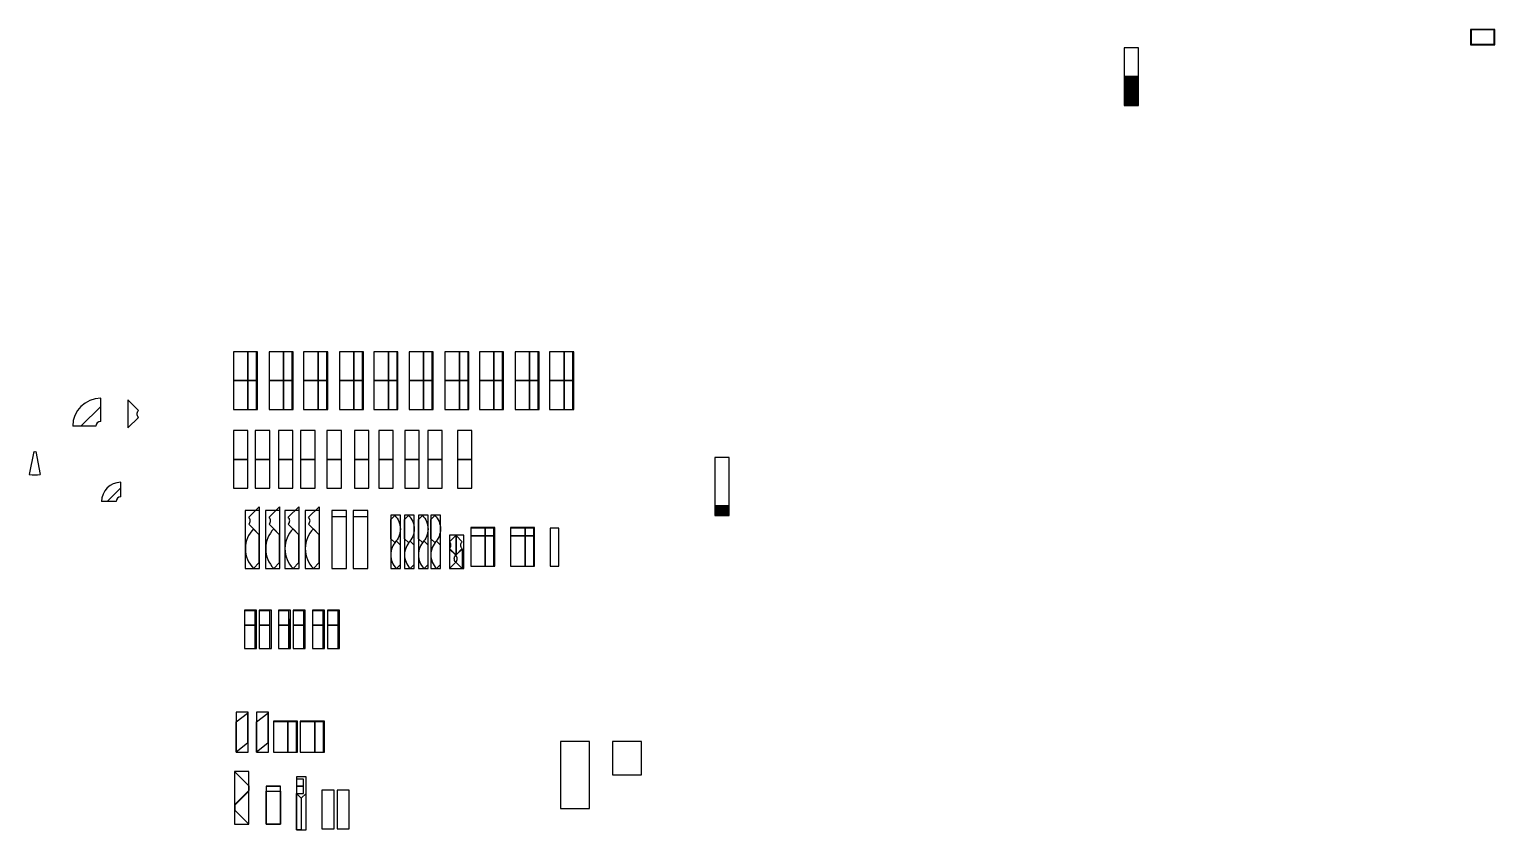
# Model space of a CAD drawing. Header units: millimetres. Extents: x -16908 to 135155, y -47016 to 35958.
import ezdxf

# ---------------------------------------------------------------- set-up
doc = ezdxf.new("R2010")
doc.units = ezdxf.units.MM

msp = doc.modelspace()

# ---------------------------------------------------------------- linework, layer by layer
at = {"color": 2, "true_color": 0xf1eb1f}
for p, q in [((-9502, -4696), (-9502, -2296)), ((-9502, -3146), (-11553, -5196)), ((-10002, -5196), (-12402, -5196)), ((-16439, -7826), (-16908, -10180)), ((-16244, -7826), (-15776, -10180))]:
    msp.add_line(p, q, dxfattribs=at)
at = {"color": 30, "true_color": 0xf26722}
for p, q in [((-7411, -11589), (-8825, -13003)), ((-7411, -12503), (-7411, -11003)), ((-7911, -13003), (-9411, -13003))]:
    msp.add_line(p, q, dxfattribs=at)
at = {"color": 3}
for points in [[(135155, 35958), (132655, 35958), (132655, 34358), (135155, 34358)], [(135105, 35908), (132705, 35908), (132705, 34408), (135105, 34408)], [(98202, 34054), (96702, 34054), (96702, 28054), (98202, 28054)], [(96793, 31054), (96702, 31054), (96702, 28054), (96793, 28054)], [(96884, 31054), (96793, 31054), (96793, 28054), (96884, 28054)], [(96975, 31054), (96884, 31054), (96884, 28054), (96975, 28054)], [(97066, 31054), (96975, 31054), (96975, 28054), (97066, 28054)], [(97157, 31054), (97066, 31054), (97066, 28054), (97157, 28054)], [(97248, 31054), (97157, 31054), (97157, 28054), (97248, 28054)], [(97339, 31054), (97248, 31054), (97248, 28054), (97339, 28054)], [(97430, 31054), (97339, 31054), (97339, 28054), (97430, 28054)], [(97521, 31054), (97430, 31054), (97430, 28054), (97521, 28054)], [(97612, 31054), (97521, 31054), (97521, 28054), (97612, 28054)], [(97703, 31054), (97612, 31054), (97612, 28054), (97703, 28054)], [(97794, 31054), (97703, 31054), (97703, 28054), (97794, 28054)], [(97885, 31054), (97794, 31054), (97794, 28054), (97885, 28054)], [(97976, 31054), (97885, 31054), (97885, 28054), (97976, 28054)], [(98067, 31054), (97976, 31054), (97976, 28054), (98067, 28054)], [(98158, 31054), (98067, 31054), (98067, 28054), (98158, 28054)], [(9481, -3464), (10381, -3464), (10381, 2536), (9481, 2536)], [(13062, -3464), (13962, -3464), (13962, 2536), (13062, 2536)], [(55717, -8448), (54217, -8448), (54217, -14448), (55717, -14448)], [(28901, -19688), (30401, -19688), (30401, -15762), (28901, -15762)], [(37125, -19688), (38025, -19688), (38025, -15762), (37125, -15762)], [(5415, -28219), (6515, -28219), (6515, -24319), (5415, -24319)], [(10135, -25219), (10035, -25219), (10035, -26719), (10135, -26719)], [(13681, -25819), (13581, -25819), (13581, -28219), (13681, -28219)], [(15226, -25819), (15126, -25819), (15126, -28219), (15226, -28219)], [(10135, -26719), (10035, -26719), (10035, -28219), (10135, -28219)], [(8425, -38966), (9925, -38966), (9925, -35826), (8425, -35826)], [(12713, -38966), (13613, -38966), (13613, -35826), (12713, -35826)], [(41217, -37861), (38217, -37861), (38217, -44811), (41217, -44811)], [(43602, -41336), (46602, -41336), (46602, -37861), (43602, -37861)], [(9156, -42539), (7656, -42539), (7656, -43034), (9156, -43034)], [(11555, -41766), (10805, -41766), (10805, -42516), (11555, -42516)], [(11555, -42516), (10805, -42516), (10805, -43266), (11555, -43266)], [(9156, -46434), (7656, -46434), (7656, -43034), (9156, -43034)], [(11305, -43766), (11305, -47016), (10805, -47016), (10805, -43266)], [(11305, -43766), (11305, -47016), (11805, -47016), (11805, -43266)], [(14712, -42932), (13462, -42932), (13462, -46932), (14712, -46932)], [(16297, -42932), (15047, -42932), (15047, -46932), (16297, -46932)]]:
    msp.add_lwpolyline(points, close=True, dxfattribs=at)
at = {"color": 240, "true_color": 0xed1f24}
for points in [[(5774, 2536), (4274, 2536), (4274, -3464), (5774, -3464)], [(9481, 2536), (7981, 2536), (7981, -3464), (9481, -3464)], [(13062, 2536), (11562, 2536), (11562, -3464), (13062, -3464)], [(16767, 2536), (15267, 2536), (15267, -3464), (16767, -3464)], [(20349, 2536), (18849, 2536), (18849, -3464), (20349, -3464)], [(24011, 2536), (22511, 2536), (22511, -3464), (24011, -3464)], [(27718, 2536), (26218, 2536), (26218, -3464), (27718, -3464)], [(31299, 2536), (29799, 2536), (29799, -3464), (31299, -3464)], [(35004, 2536), (33504, 2536), (33504, -3464), (35004, -3464)], [(38586, 2536), (37086, 2536), (37086, -3464), (38586, -3464)], [(5774, -5628), (4274, -5628), (4274, -11628), (5774, -11628)], [(8043, -5628), (6543, -5628), (6543, -11628), (8043, -11628)], [(10438, -5628), (8938, -5628), (8938, -11628), (10438, -11628)], [(12749, -5628), (11249, -5628), (11249, -11628), (12749, -11628)], [(15480, -5628), (13980, -5628), (13980, -11628), (15480, -11628)], [(18338, -5628), (16838, -5628), (16838, -11628), (18338, -11628)], [(20859, -5628), (19359, -5628), (19359, -11628), (20859, -11628)], [(23548, -5628), (22048, -5628), (22048, -11628), (23548, -11628)], [(25943, -5628), (24443, -5628), (24443, -11628), (25943, -11628)], [(29010, -5628), (27510, -5628), (27510, -11628), (29010, -11628)]]:
    msp.add_lwpolyline(points, close=True, dxfattribs=at)
for points in [[(6674, 2536), (4274, 2536), (4274, -464), (6674, -464)], [(10381, 2536), (7981, 2536), (7981, -464), (10381, -464)], [(13962, 2536), (11562, 2536), (11562, -464), (13962, -464)], [(17667, 2536), (15267, 2536), (15267, -464), (17667, -464)], [(21249, 2536), (18849, 2536), (18849, -464), (21249, -464)], [(24911, 2536), (22511, 2536), (22511, -464), (24911, -464)], [(28618, 2536), (26218, 2536), (26218, -464), (28618, -464)], [(32199, 2536), (29799, 2536), (29799, -464), (32199, -464)], [(35904, 2536), (33504, 2536), (33504, -464), (35904, -464)], [(39486, 2536), (37086, 2536), (37086, -464), (39486, -464)], [(6674, -464), (4274, -464), (4274, -3464), (6674, -3464)], [(10381, -464), (7981, -464), (7981, -3464), (10381, -3464)], [(13962, -464), (11562, -464), (11562, -3464), (13962, -3464)], [(17667, -464), (15267, -464), (15267, -3464), (17667, -3464)], [(21249, -464), (18849, -464), (18849, -3464), (21249, -3464)], [(24911, -464), (22511, -464), (22511, -3464), (24911, -3464)], [(28618, -464), (26218, -464), (26218, -3464), (28618, -3464)], [(32199, -464), (29799, -464), (29799, -3464), (32199, -3464)], [(35904, -464), (33504, -464), (33504, -3464), (35904, -3464)], [(39486, -464), (37086, -464), (37086, -3464), (39486, -3464)], [(6993, -13933), (5493, -13933), (5493, -19933), (6993, -19933)], [(9102, -13933), (7602, -13933), (7602, -19933), (9102, -19933)], [(11096, -13933), (9596, -13933), (9596, -19933), (11096, -19933)], [(13205, -13933), (11705, -13933), (11705, -19933), (13205, -19933)], [(15994, -13933), (14494, -13933), (14494, -19933), (15994, -19933)], [(18213, -13933), (16713, -13933), (16713, -19933), (18213, -19933)], [(21595, -14396), (20595, -14396), (20595, -19933), (21595, -19933)], [(23030, -14396), (22030, -14396), (22030, -19933), (23030, -19933)], [(24465, -14396), (23465, -14396), (23465, -19933), (24465, -19933)], [(25761, -14396), (24761, -14396), (24761, -19933), (25761, -19933)], [(28194, -16488), (26694, -16488), (26694, -19933), (28194, -19933)], [(30401, -15688), (28901, -15688), (28901, -19688), (30401, -19688)], [(31401, -15688), (30401, -15688), (30401, -19688), (31401, -19688)], [(34532, -15688), (33032, -15688), (33032, -19688), (34532, -19688)], [(35532, -15688), (34532, -15688), (34532, -19688), (35532, -19688)], [(6665, -24268), (5415, -24268), (5415, -28219), (6665, -28219)], [(8210, -24268), (6960, -24268), (6960, -28219), (8210, -28219)], [(10185, -24268), (8935, -24268), (8935, -28219), (10185, -28219)], [(11730, -24268), (10480, -24268), (10480, -28219), (11730, -28219)], [(13731, -24268), (12481, -24268), (12481, -28219), (13731, -28219)], [(15276, -24268), (14026, -24268), (14026, -28219), (15276, -28219)], [(5809, -34839), (4559, -34839), (4559, -38966), (5809, -38966)], [(7908, -34839), (6658, -34839), (6658, -38966), (7908, -38966)], [(9925, -35780), (8425, -35780), (8425, -38966), (9925, -38966)], [(10925, -35780), (9925, -35780), (9925, -38966), (10925, -38966)], [(12713, -35780), (11213, -35780), (11213, -38966), (12713, -38966)], [(13713, -35780), (12713, -35780), (12713, -38966), (13713, -38966)], [(5872, -40985), (4372, -40985), (4372, -46434), (5872, -46434)], [(5872, -42955), (4423, -44404), (4423, -41010), (5872, -42460)], [(9156, -42506), (7656, -42506), (7656, -46434), (9156, -46434)], [(4423, -44985), (5872, -46434), (5872, -43040), (4423, -44490)]]:
    msp.add_lwpolyline(points, close=True)
at = {"color": 2, "true_color": 0xf1eb1f}
for points in [[(6774, 2536), (5774, 2536), (5774, -3464), (6774, -3464)], [(10481, 2536), (9481, 2536), (9481, -3464), (10481, -3464)], [(14062, 2536), (13062, 2536), (13062, -3464), (14062, -3464)], [(17767, 2536), (16767, 2536), (16767, -3464), (17767, -3464)], [(21349, 2536), (20349, 2536), (20349, -3464), (21349, -3464)], [(25011, 2536), (24011, 2536), (24011, -3464), (25011, -3464)], [(28718, 2536), (27718, 2536), (27718, -3464), (28718, -3464)], [(32299, 2536), (31299, 2536), (31299, -3464), (32299, -3464)], [(36004, 2536), (35004, 2536), (35004, -3464), (36004, -3464)], [(39586, 2536), (38586, 2536), (38586, -3464), (39586, -3464)], [(5774, -5628), (4274, -5628), (4274, -8628), (5774, -8628)], [(8043, -5628), (6543, -5628), (6543, -8628), (8043, -8628)], [(10438, -5628), (8938, -5628), (8938, -8628), (10438, -8628)], [(12749, -5628), (11249, -5628), (11249, -8628), (12749, -8628)], [(15480, -5628), (13980, -5628), (13980, -8628), (15480, -8628)], [(18338, -5628), (16838, -5628), (16838, -8628), (18338, -8628)], [(20859, -5628), (19359, -5628), (19359, -8628), (20859, -8628)], [(23548, -5628), (22048, -5628), (22048, -8628), (23548, -8628)], [(25943, -5628), (24443, -5628), (24443, -8628), (25943, -8628)], [(29010, -5628), (27510, -5628), (27510, -8628), (29010, -8628)], [(5774, -8628), (4274, -8628), (4274, -11628), (5774, -11628)], [(8043, -8628), (6543, -8628), (6543, -11628), (8043, -11628)], [(10438, -8628), (8938, -8628), (8938, -11628), (10438, -11628)], [(12749, -8628), (11249, -8628), (11249, -11628), (12749, -11628)], [(15480, -8628), (13980, -8628), (13980, -11628), (15480, -11628)], [(18338, -8628), (16838, -8628), (16838, -11628), (18338, -11628)], [(20859, -8628), (19359, -8628), (19359, -11628), (20859, -11628)], [(23548, -8628), (22048, -8628), (22048, -11628), (23548, -11628)], [(25943, -8628), (24443, -8628), (24443, -11628), (25943, -11628)], [(29010, -8628), (27510, -8628), (27510, -11628), (29010, -11628)], [(54367, -13677), (54367, -13427), (54217, -13427), (54217, -13677)], [(54367, -13934), (54367, -13684), (54217, -13684), (54217, -13934)], [(54524, -13677), (54524, -13427), (54374, -13427), (54374, -13677)], [(54524, -13934), (54524, -13684), (54374, -13684), (54374, -13934)], [(54681, -13677), (54681, -13427), (54531, -13427), (54531, -13677)], [(54681, -13934), (54681, -13684), (54531, -13684), (54531, -13934)], [(54838, -13677), (54838, -13427), (54688, -13427), (54688, -13677)], [(54838, -13934), (54838, -13684), (54688, -13684), (54688, -13934)], [(54995, -13677), (54995, -13427), (54845, -13427), (54845, -13677)], [(54995, -13934), (54995, -13684), (54845, -13684), (54845, -13934)], [(55152, -13677), (55152, -13427), (55002, -13427), (55002, -13677)], [(55152, -13934), (55152, -13684), (55002, -13684), (55002, -13934)], [(55309, -13677), (55309, -13427), (55159, -13427), (55159, -13677)], [(55309, -13934), (55309, -13684), (55159, -13684), (55159, -13934)], [(55466, -13677), (55466, -13427), (55316, -13427), (55316, -13677)], [(55466, -13934), (55466, -13684), (55316, -13684), (55316, -13934)], [(55623, -13677), (55623, -13427), (55473, -13427), (55473, -13677)], [(55623, -13934), (55623, -13684), (55473, -13684), (55473, -13934)], [(54367, -14191), (54367, -13941), (54217, -13941), (54217, -14191)], [(54367, -14448), (54367, -14198), (54217, -14198), (54217, -14448)], [(54524, -14191), (54524, -13941), (54374, -13941), (54374, -14191)], [(54524, -14448), (54524, -14198), (54374, -14198), (54374, -14448)], [(54681, -14191), (54681, -13941), (54531, -13941), (54531, -14191)], [(54681, -14448), (54681, -14198), (54531, -14198), (54531, -14448)], [(54838, -14191), (54838, -13941), (54688, -13941), (54688, -14191)], [(54838, -14448), (54838, -14198), (54688, -14198), (54688, -14448)], [(54995, -14191), (54995, -13941), (54845, -13941), (54845, -14191)], [(54995, -14448), (54995, -14198), (54845, -14198), (54845, -14448)], [(55152, -14191), (55152, -13941), (55002, -13941), (55002, -14191)], [(55152, -14448), (55152, -14198), (55002, -14198), (55002, -14448)], [(55309, -14191), (55309, -13941), (55159, -13941), (55159, -14191)], [(55309, -14448), (55309, -14198), (55159, -14198), (55159, -14448)], [(55466, -14191), (55466, -13941), (55316, -13941), (55316, -14191)], [(55466, -14448), (55466, -14198), (55316, -14198), (55316, -14448)], [(55623, -14191), (55623, -13941), (55473, -13941), (55473, -14191)], [(55623, -14448), (55623, -14198), (55473, -14198), (55473, -14448)]]:
    msp.add_lwpolyline(points, close=True, dxfattribs=at)
for points in [[(-5584, -3567), (-6680, -2470), (-6680, -5370), (-5584, -4274, -0.4142136)], [(5864, -14628), (6961, -13532), (6961, -16432), (5864, -15336, 0.4142136)], [(7973, -14628), (9069, -13532), (9069, -16432), (7973, -15336, 0.4142136)], [(9968, -14628), (11064, -13532), (11064, -16432), (9968, -15336, 0.4142136)], [(12076, -14628), (13172, -13532), (13172, -16432), (12076, -15336, 0.4142136)], [(6961, -16432), (6360, -15831, 0.4142136), (6360, -19933), (6961, -19332)], [(9069, -16432), (8469, -15831, 0.4142136), (8469, -19933), (9069, -19332)], [(11064, -16432), (10463, -15831, 0.4142136), (10463, -19933), (11064, -19332)], [(13172, -16432), (12572, -15831, 0.4142136), (12572, -19933), (13172, -19332)]]:
    msp.add_lwpolyline(points, format="xyb", close=True, dxfattribs=at)
at = {"color": 30, "true_color": 0xf26722}
for points in [[(15994, -14593), (14494, -14593), (14494, -19933), (15994, -19933)], [(18213, -14593), (16713, -14593), (16713, -19933), (18213, -19933)], [(31301, -15762), (28901, -15762), (28901, -16547), (31301, -16547)], [(31301, -16547), (28901, -16547), (28901, -19688), (31301, -19688)], [(35432, -15762), (33032, -15762), (33032, -16547), (35432, -16547)], [(35432, -16547), (33032, -16547), (33032, -19688), (35432, -19688)], [(6515, -25819), (6515, -24319), (5415, -24319), (5415, -25819)], [(8060, -25819), (8060, -24319), (6960, -24319), (6960, -25819)], [(10035, -25819), (10035, -24319), (8935, -24319), (8935, -25819)], [(11580, -25819), (11580, -24319), (10480, -24319), (10480, -25819)], [(13581, -25819), (13581, -24319), (12481, -24319), (12481, -25819)], [(15126, -25819), (15126, -24319), (14026, -24319), (14026, -25819)], [(6515, -25819), (5415, -25819), (5415, -28219), (6515, -28219)], [(8060, -25819), (6960, -25819), (6960, -28219), (8060, -28219)], [(10035, -25819), (8935, -25819), (8935, -28219), (10035, -28219)], [(11580, -25819), (10480, -25819), (10480, -28219), (11580, -28219)], [(13581, -25819), (12481, -25819), (12481, -28219), (13581, -28219)], [(15126, -25819), (14026, -25819), (14026, -28219), (15126, -28219)], [(4559, -38966), (4559, -35826), (5746, -34924), (5746, -38064)], [(6658, -38966), (6658, -35826), (7844, -34924), (7844, -38064)]]:
    msp.add_lwpolyline(points, close=True, dxfattribs=at)
for points in [[(20595, -14847), (21009, -14433, -0.4142136), (21009, -17261), (20595, -16847)], [(22030, -14847), (22444, -14433, -0.4142136), (22444, -17261), (22030, -16847)], [(23465, -14847), (23879, -14433, -0.4142136), (23879, -17261), (23465, -16847)], [(24761, -14847), (25175, -14433, -0.4142136), (25175, -17261), (24761, -16847)], [(26694, -17166), (27340, -16520), (27340, -18520), (26694, -17873, 0.4142136)], [(28018, -17166), (27371, -16520), (27371, -18520), (28018, -17873, -0.4142136)], [(21595, -17518), (21181, -17104, 0.4142136), (21181, -19933), (21595, -19518)], [(23030, -17518), (22616, -17104, 0.4142136), (22616, -19933), (23030, -19518)], [(24465, -17518), (24051, -17104, 0.4142136), (24051, -19933), (24465, -19518)], [(25761, -17518), (25347, -17104, 0.4142136), (25347, -19933), (25761, -19518)], [(27340, -18569), (26694, -17923), (26694, -19923), (27340, -19277, -0.4142136)], [(27359, -18569), (28006, -17923), (28006, -19923), (27359, -19277, 0.4142136)]]:
    msp.add_lwpolyline(points, format="xyb", close=True, dxfattribs=at)
at = {"color": 32, "true_color": 0xcd6928}
for points in [[(10825, -38966), (10825, -35826), (8425, -35826), (8425, -38966)], [(13613, -38966), (13613, -35826), (11213, -35826), (11213, -38966)]]:
    msp.add_lwpolyline(points, close=True, dxfattribs=at)
at = {"color": 40, "true_color": 0xf8d731}
msp.add_lwpolyline([(10805, -47016), (11805, -47016), (11805, -41530), (10805, -41530)], close=True, dxfattribs=at)
at = {"color": 2, "true_color": 0xf1eb1f}
for centre, radius, start, end in [((-9502, -5196), 2900, 90, 180), ((-9502, -5196), 500, 90, 180), ((-16342, -7335), 500, 258.75, 281.25), ((-16342, -7335), 2900, 258.75, 281.25)]:
    msp.add_arc(centre, radius, start, end, dxfattribs=at)
at = {"color": 30, "true_color": 0xf26722}
for radius in [2000, 500]:
    msp.add_arc((-7411, -13003), radius, 90, 180, dxfattribs=at)

doc.saveas('drawing.dxf')
